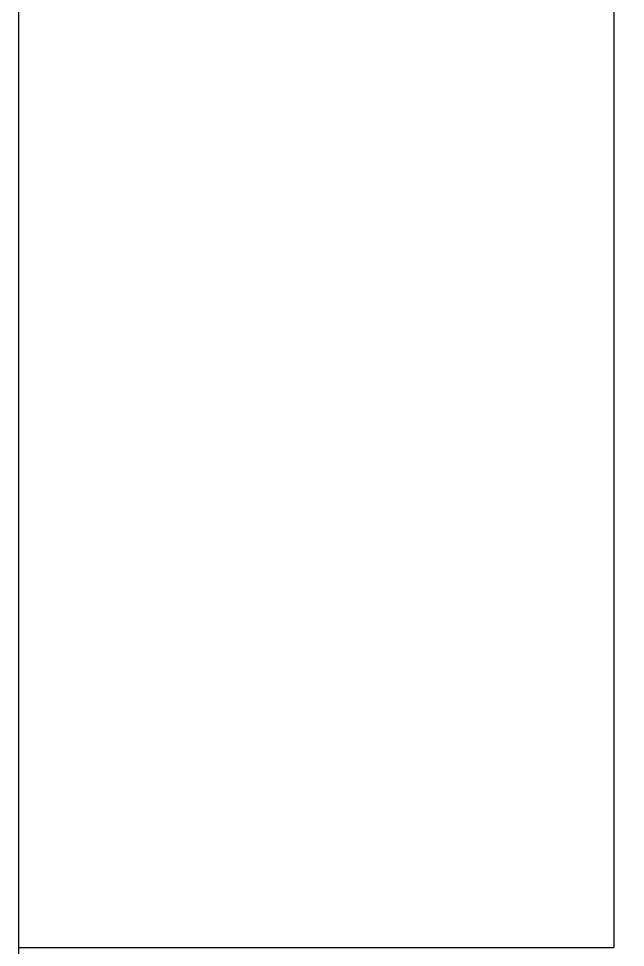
# Model space of a CAD drawing. Header units: inches. Extents: x 327481 to 195042051, y -335014 to 44773228.
# Drawn here: x 361453.1 to 361489.8, y -328297.2 to -328241 of the extents above; entities that cross this region are included whole.
import ezdxf

# ---------------------------------------------------------------- set-up
doc = ezdxf.new("R2010")
doc.units = ezdxf.units.IN
doc.header["$MEASUREMENT"] = 0
doc.layers.add('furniture', color=251, linetype='Continuous', lineweight=13)
doc.layers.add('WALL', color=12, linetype='Continuous', lineweight=30)
doc.layers.add('PATHWAY', color=19, linetype='Continuous')
doc.layers.add('WATER BODY', color=140, linetype='Continuous')

msp = doc.modelspace()

# ---------------------------------------------------------------- linework, layer by layer
at = {"layer": 'furniture'}
msp.add_lwpolyline([(361453.05, -328326.784), (361453.05, -328031.35), (361706.128, -328031.35), (361706.128, -328326.784)], close=True, dxfattribs=at)
at = {"layer": 'PATHWAY', "lineweight": 0}
msp.add_lwpolyline([(361453.05, -328031.35), (361706.128, -328031.35), (361706.128, -328326.784), (361453.05, -328326.784), (361453.05, -328031.35)], dxfattribs=at)
at = {"layer": 'WALL'}
msp.add_line((361453.05, -328007.067), (361453.05, -328326.784), dxfattribs=at)
at = {"layer": 'WATER BODY', "lineweight": 30}
for points in [[(361453.05, -328060.893), (361489.05, -328060.893), (361489.05, -328297.241)], [(361453.05, -328060.893), (361453.05, -328297.241), (361489.05, -328297.241)]]:
    msp.add_lwpolyline(points, dxfattribs=at)

doc.saveas('drawing.dxf')
